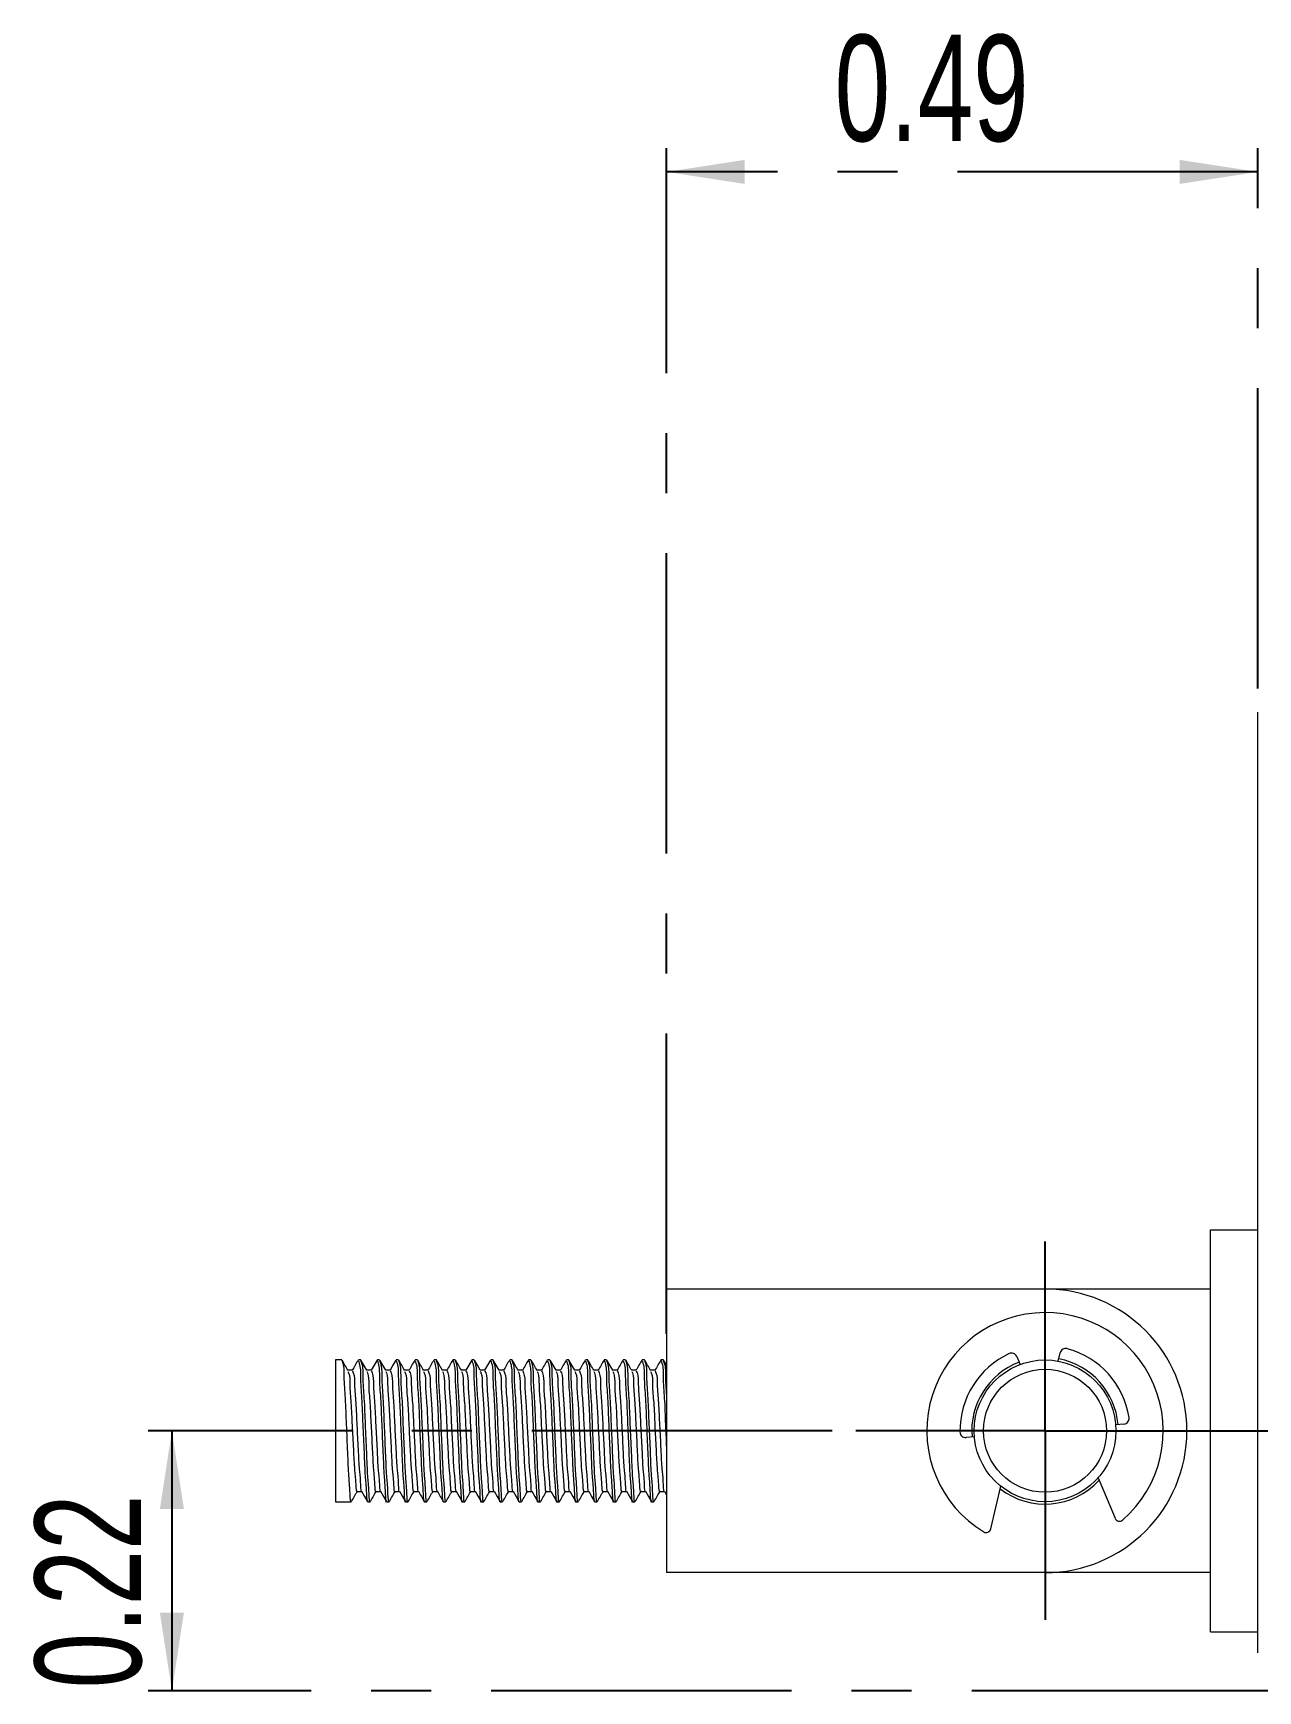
# Paper-space layout '시트4_ENG_with accessory' of a CAD drawing. Header units: inches. Extents: x 0.2 to 16.3, y 0.2 to 11.5.
# Drawn here: x 3.47 to 5.509, y 4.446 to 7.206 of the extents above; entities that cross this region are included whole.
import ezdxf

# ---------------------------------------------------------------- set-up
doc = ezdxf.new("R2010")
doc.units = ezdxf.units.IN
doc.header["$MEASUREMENT"] = 0
doc.linetypes.add('CENTERX2', pattern=[0.8, 0.5, -0.1, 0.1, -0.1])
doc.layers.add('CENTER_LINE', color=7, linetype='CENTERX2')
doc.styles.add('SLDTEXTSTYLE0', font='TXT', dxfattribs={"width": 0.7})
doc.dimstyles.new('SLDDIMSTYLE7', dxfattribs={"dimtxt": 0.177165, "dimasz": 0.13, "dimexe": 0, "dimexo": 0.0625, "dimgap": 0.044291, "dimtad": 1, "dimlfac": 0.5, "dimrnd": 1e-09, "dimdsep": 46, "dimtxsty": 'SLDTEXTSTYLE0', "dimsah": 1, "dimcen": 0.09, "dimadec": 0, "dimazin": 2, "dimtfac": 1, "dimtofl": 0, "dimtmove": 0, "dimatfit": 3, "dimfxl": 1, "dimfrac": 2, "dimtolj": 1, "dimtzin": 12, "dimarcsym": 0})

# ---------------------------------------------------------------- blocks, each defined once
blk = doc.blocks.new('_D_17')
at = {"layer": 'CENTER_LINE'}
for p, q in [((4.5248, 5.04), (4.5248, 7.0145)), ((5.5091, 6.1149), (5.5091, 7.0145)), ((5.5091, 6.9751), (4.5248, 6.9751))]:
    blk.add_line(p, q, dxfattribs=at)
for points in [[(4.5248, 6.9751), (4.6548, 6.9551), (4.6548, 6.9951)], [(5.5091, 6.9751), (5.3791, 6.9951), (5.3791, 6.9551)]]:
    blk.add_solid(points, dxfattribs=at)
at = {"layer": 'CENTER_LINE', "insert": (4.8046, 7.2035), "char_height": 0.17717, "attachment_point": 1, "style": 'SLDTEXTSTYLE0'}
blk.add_mtext('0.49', dxfattribs=at)
blk = doc.blocks.new('_D_18')
at = {"layer": 'CENTER_LINE'}
for p, q in [((4.8004, 4.8786), (3.6618, 4.8786)), ((3.7011, 4.8786), (3.7011, 4.4456)), ((5.5327, 4.4456), (3.6618, 4.4456))]:
    blk.add_line(p, q, dxfattribs=at)
for points in [[(3.7011, 4.8786), (3.6811, 4.7486), (3.7211, 4.7486)], [(3.7011, 4.4456), (3.7211, 4.5756), (3.6811, 4.5756)]]:
    blk.add_solid(points, dxfattribs=at)
at = {"layer": 'CENTER_LINE', "insert": (3.4727, 4.4497), "char_height": 0.17717, "attachment_point": 1, "rotation": 90, "style": 'SLDTEXTSTYLE0'}
blk.add_mtext('0.22', dxfattribs=at)
blk = doc.blocks.new('SW_CENTERMARKSYMBOL_8')
at = {"layer": 'CENTER_LINE', "color": 0}
for p, q in [((0, 0.1969), (0, 0.315)), ((0, 0), (0, 0.1969)), ((-0.1969, 0), (-0.315, 0)), ((0, 0), (-0.1969, 0)), ((0, 0), (0, -0.1969)), ((0, 0), (0.1969, 0)), ((0.1969, 0), (2.8139, 0)), ((0, -0.1969), (0, -0.315))]:
    blk.add_line(p, q, dxfattribs=at)

psp = doc.layouts.new('시트4_ENG_with accessory')

# ---------------------------------------------------------------- linework, layer by layer
at = {"color": 7, "linetype": 'Continuous', "lineweight": 18}
for p, q in [((5.5091, 4.5086), (5.5091, 6.0755)), ((5.4303, 5.2133), (5.5091, 5.2133)), ((5.4303, 4.544), (5.4303, 5.2133)), ((4.5248, 5.1149), (4.5248, 4.6424)), ((4.5248, 5.1149), (4.6272, 5.1149)), ((4.6272, 5.1149), (5.1548, 5.1149)), ((5.1548, 5.1149), (5.4303, 5.1149)), ((3.984, 4.9967), (3.9737, 4.9967)), ((3.9737, 4.9967), (3.9737, 4.7605)), ((4.0154, 4.9967), (4.0115, 4.9967)), ((4.0469, 4.9967), (4.043, 4.9967)), ((4.0784, 4.9967), (4.0745, 4.9967)), ((4.1099, 4.9967), (4.106, 4.9967)), ((4.1414, 4.9967), (4.1375, 4.9967)), ((4.1729, 4.9967), (4.169, 4.9967)), ((4.2044, 4.9967), (4.2005, 4.9967)), ((4.2359, 4.9967), (4.232, 4.9967)), ((4.2674, 4.9967), (4.2635, 4.9967)), ((4.2989, 4.9967), (4.295, 4.9967)), ((4.3304, 4.9967), (4.3265, 4.9967)), ((4.3619, 4.9967), (4.358, 4.9967)), ((4.3934, 4.9967), (4.3895, 4.9967)), ((4.4249, 4.9967), (4.421, 4.9967)), ((4.4564, 4.9967), (4.4525, 4.9967)), ((4.4879, 4.9967), (4.484, 4.9967)), ((4.5194, 4.9967), (4.5154, 4.9967)), ((5.1078, 5.0023), (5.1134, 4.9892)), ((5.1769, 4.9947), (5.1801, 5.0085)), ((4.0017, 4.9797), (3.994, 4.9797)), ((4.0332, 4.9797), (4.0255, 4.9797)), ((4.0647, 4.9797), (4.057, 4.9797)), ((4.0962, 4.9797), (4.0885, 4.9797)), ((4.1276, 4.9797), (4.12, 4.9797)), ((4.1591, 4.9797), (4.1515, 4.9797)), ((4.1906, 4.9797), (4.183, 4.9797)), ((4.2221, 4.9797), (4.2144, 4.9797)), ((4.2536, 4.9797), (4.2459, 4.9797)), ((4.2851, 4.9797), (4.2774, 4.9797)), ((4.3166, 4.9797), (4.3089, 4.9797)), ((4.3481, 4.9797), (4.3404, 4.9797)), ((4.3796, 4.9797), (4.3719, 4.9797)), ((4.4111, 4.9797), (4.4034, 4.9797)), ((4.4426, 4.9797), (4.4349, 4.9797)), ((4.4741, 4.9797), (4.4664, 4.9797)), ((4.5056, 4.9797), (4.4979, 4.9797)), ((5.2862, 4.8898), (5.2724, 4.8887)), ((5.0371, 4.8686), (5.0233, 4.8674)), ((4.0095, 4.7776), (4.0172, 4.7776)), ((4.041, 4.7776), (4.0487, 4.7776)), ((4.0725, 4.7776), (4.0802, 4.7776)), ((4.104, 4.7776), (4.1117, 4.7776)), ((4.1355, 4.7776), (4.1432, 4.7776)), ((4.167, 4.7776), (4.1747, 4.7776)), ((4.1985, 4.7776), (4.2062, 4.7776)), ((4.23, 4.7776), (4.2377, 4.7776)), ((4.2615, 4.7776), (4.2692, 4.7776)), ((4.293, 4.7776), (4.3007, 4.7776)), ((4.3245, 4.7776), (4.3322, 4.7776)), ((4.356, 4.7776), (4.3637, 4.7776)), ((4.3875, 4.7776), (4.3952, 4.7776)), ((4.419, 4.7776), (4.4267, 4.7776)), ((4.4505, 4.7776), (4.4582, 4.7776)), ((4.482, 4.7776), (4.4897, 4.7776)), ((4.5135, 4.7776), (4.5212, 4.7776)), ((4.521, 4.7779), (4.5248, 4.7712)), ((5.0644, 4.7152), (5.081, 4.7864)), ((5.243, 4.8002), (5.2714, 4.7329)), ((3.9737, 4.7605), (3.9997, 4.7605)), ((4.0273, 4.7605), (4.0312, 4.7605)), ((4.0588, 4.7605), (4.0627, 4.7605)), ((4.0903, 4.7605), (4.0942, 4.7605)), ((4.1217, 4.7605), (4.1257, 4.7605)), ((4.1532, 4.7605), (4.1572, 4.7605)), ((4.1847, 4.7605), (4.1887, 4.7605)), ((4.2162, 4.7605), (4.2202, 4.7605)), ((4.2477, 4.7605), (4.2517, 4.7605)), ((4.2792, 4.7605), (4.2832, 4.7605)), ((4.3107, 4.7605), (4.3147, 4.7605)), ((4.3422, 4.7605), (4.3462, 4.7605)), ((4.3737, 4.7605), (4.3777, 4.7605)), ((4.4052, 4.7605), (4.4091, 4.7605)), ((4.4367, 4.7605), (4.4406, 4.7605)), ((4.4682, 4.7605), (4.4721, 4.7605)), ((4.4997, 4.7605), (4.5036, 4.7605)), ((4.6272, 4.6424), (4.5248, 4.6424)), ((5.1548, 4.6424), (4.6272, 4.6424)), ((5.4303, 4.6424), (5.1548, 4.6424)), ((5.4303, 4.544), (5.5091, 4.544))]:
    psp.add_line(p, q, dxfattribs=at)
at = {"color": 7, "linetype": 'Continuous', "lineweight": 18, "flags": 128}
for points in [[(4.0256, 4.9794), (4.0207, 4.9879), (4.0157, 4.9965)], [(4.0427, 4.9964), (4.0377, 4.9879), (4.0328, 4.9794)], [(4.0571, 4.9794), (4.0522, 4.9879), (4.0472, 4.9965)], [(4.0742, 4.9964), (4.0692, 4.9879), (4.0643, 4.9794)], [(4.2002, 4.9964), (4.1952, 4.9879), (4.1903, 4.9794)], [(4.2146, 4.9794), (4.2097, 4.9879), (4.2047, 4.9965)], [(4.2316, 4.9964), (4.2267, 4.9879), (4.2218, 4.9794)], [(4.2461, 4.9794), (4.2412, 4.9879), (4.2362, 4.9965)], [(4.3406, 4.9794), (4.3357, 4.9879), (4.3307, 4.9965)], [(4.3721, 4.9794), (4.3672, 4.9879), (4.3622, 4.9965)], [(4.4351, 4.9794), (4.4301, 4.9879), (4.4252, 4.9965)], [(4.017, 4.7779), (4.022, 4.7693), (4.0269, 4.7608)], [(4.0485, 4.7779), (4.0535, 4.7693), (4.0584, 4.7608)], [(4.08, 4.7779), (4.085, 4.7693), (4.0899, 4.7608)], [(4.1745, 4.7779), (4.1795, 4.7693), (4.1844, 4.7608)], [(4.206, 4.7779), (4.211, 4.7693), (4.2159, 4.7608)], [(4.2375, 4.7779), (4.2425, 4.7693), (4.2474, 4.7608)], [(4.269, 4.7779), (4.274, 4.7693), (4.2789, 4.7608)], [(4.3005, 4.7779), (4.3055, 4.7693), (4.3104, 4.7608)], [(4.332, 4.7779), (4.3369, 4.7693), (4.3419, 4.7608)], [(4.3635, 4.7779), (4.3684, 4.7693), (4.3734, 4.7608)], [(4.395, 4.7779), (4.3999, 4.7693), (4.4049, 4.7608)], [(4.4265, 4.7779), (4.4314, 4.7693), (4.4364, 4.7608)], [(4.458, 4.7779), (4.4629, 4.7693), (4.4679, 4.7608)], [(4.4895, 4.7779), (4.4944, 4.7693), (4.4994, 4.7608)]]:
    psp.add_lwpolyline(points, dxfattribs=at)
at = {"color": 7, "linetype": 'Continuous', "lineweight": 18}
for radius in [0.1181, 0.1024]:
    psp.add_circle((5.1548, 4.8786), radius, dxfattribs=at)
for centre, radius, start, end in [((5.1548, 4.8786), 0.2362, 270, 90), ((5.1548, 4.8786), 0.1969, 310.9697, 238.7702), ((5.1548, 4.8786), 0.1417, 114.8674, 180.7741), ((5.0991, 4.9986), 0.00945, 22.8715, 114.8651), ((5.1548, 4.8786), 0.122, 4.87, 79.1417), ((5.1893, 5.0063), 0.00945, 74.8737, 166.8695), ((5.1548, 4.8786), 0.1417, 8.9661, 74.8722), ((5.1548, 4.8786), 0.122, 110.5982, 184.8699), ((5.2854, 4.8992), 0.00945, 274.8705, 8.9651), ((5.0225, 4.8768), 0.00945, 180.7737, 274.8692), ((5.1548, 4.8786), 0.122, 232.2548, 317.4852), ((5.2787, 4.7359), 0.00787, 202.8689, 310.9707), ((5.0568, 4.717), 0.00787, 238.773, 346.8672)]:
    psp.add_arc(centre, radius, start, end, dxfattribs=at)
for points, knots in [([(3.9941, 4.9794), (3.9925, 4.9822), (3.9892, 4.9879), (3.9859, 4.9936), (3.9843, 4.9965)], [0, 0, 0, 0, 0.499933, 1, 1, 1, 1]), ([(3.9843, 4.9944), (3.9847, 4.9934), (3.9878, 4.9854), (3.9869, 4.9642), (3.99, 4.9306), (3.9912, 4.8879), (3.9934, 4.8462), (3.9948, 4.8029), (3.9969, 4.7865), (3.998, 4.7566), (3.9999, 4.7624), (4.0002, 4.7633)], [0, 0, 0, 0, 0.013526, 0.109229, 0.260377, 0.446018, 0.64329, 0.810404, 0.933977, 0.9892, 1, 1, 1, 1]), ([(3.9942, 4.9776), (3.9945, 4.9768), (3.9976, 4.9701), (3.9967, 4.9518), (3.9998, 4.9231), (4.001, 4.8865), (4.0033, 4.851), (4.0047, 4.8136), (4.0068, 4.8003), (4.0077, 4.7744), (4.0094, 4.7785), (4.0095, 4.7788)], [0, 0, 0, 0, 0.013365, 0.109739, 0.261791, 0.448511, 0.646932, 0.815023, 0.93938, 0.995147, 1, 1, 1, 1]), ([(4.0112, 4.9964), (4.0095, 4.9936), (4.0062, 4.9879), (4.0029, 4.9822), (4.0013, 4.9794)], [0, 0, 0, 0, 0.50008, 1, 1, 1, 1]), ([(4.0017, 4.9785), (4.0022, 4.9774), (4.0054, 4.9704), (4.0047, 4.9518), (4.0077, 4.9231), (4.0089, 4.8865), (4.0112, 4.8511), (4.0125, 4.8133), (4.0148, 4.801), (4.0155, 4.7745), (4.017, 4.7779), (4.017, 4.7779)], [0, 0, 0, 0, 0.017982, 0.114376, 0.266458, 0.453217, 0.651679, 0.819804, 0.944187, 0.999965, 1, 1, 1, 1]), ([(4.0115, 4.9953), (4.012, 4.994), (4.0153, 4.9857), (4.0145, 4.9642), (4.0175, 4.9306), (4.0188, 4.8879), (4.021, 4.8464), (4.0224, 4.8026), (4.0245, 4.7873), (4.0254, 4.7568), (4.0271, 4.7616), (4.0273, 4.762)], [0, 0, 0, 0, 0.017448, 0.113358, 0.264832, 0.450876, 0.648574, 0.81605, 0.93989, 0.995233, 1, 1, 1, 1]), ([(4.0158, 4.9944), (4.0162, 4.9934), (4.0193, 4.9854), (4.0184, 4.9642), (4.0215, 4.9306), (4.0227, 4.8879), (4.0249, 4.8464), (4.0263, 4.8026), (4.0285, 4.7873), (4.0294, 4.7568), (4.0311, 4.7616), (4.0312, 4.762)], [0, 0, 0, 0, 0.0136085, 0.1098933, 0.2619595, 0.4487298, 0.6472013, 0.815331, 0.9396552, 0.995214, 1, 1, 1, 1]), ([(4.0257, 4.9776), (4.026, 4.9768), (4.0291, 4.9701), (4.0282, 4.9518), (4.0313, 4.9231), (4.0325, 4.8865), (4.0348, 4.851), (4.0361, 4.8136), (4.0383, 4.8003), (4.0392, 4.7744), (4.0409, 4.7785), (4.041, 4.7788)], [0, 0, 0, 0, 0.013365, 0.109739, 0.261791, 0.448511, 0.646932, 0.815023, 0.93938, 0.995147, 1, 1, 1, 1]), ([(4.0332, 4.9785), (4.0337, 4.9774), (4.0369, 4.9704), (4.0362, 4.9518), (4.0392, 4.9231), (4.0404, 4.8865), (4.0426, 4.8511), (4.044, 4.8133), (4.0463, 4.801), (4.047, 4.7745), (4.0485, 4.7779), (4.0485, 4.7779)], [0, 0, 0, 0, 0.017982, 0.114376, 0.266458, 0.453217, 0.651679, 0.819804, 0.944187, 0.999965, 1, 1, 1, 1]), ([(4.043, 4.9953), (4.0435, 4.994), (4.0468, 4.9857), (4.046, 4.9642), (4.049, 4.9306), (4.0503, 4.8879), (4.0525, 4.8464), (4.0539, 4.8026), (4.056, 4.7873), (4.0569, 4.7568), (4.0586, 4.7616), (4.0588, 4.762)], [0, 0, 0, 0, 0.017447, 0.113358, 0.264832, 0.450875, 0.648574, 0.81605, 0.93989, 0.995233, 1, 1, 1, 1]), ([(4.0473, 4.9944), (4.0477, 4.9934), (4.0508, 4.9854), (4.0499, 4.9642), (4.053, 4.9306), (4.0542, 4.8879), (4.0564, 4.8464), (4.0578, 4.8026), (4.06, 4.7873), (4.0609, 4.7568), (4.0626, 4.7616), (4.0627, 4.762)], [0, 0, 0, 0, 0.013608, 0.109893, 0.26196, 0.44873, 0.647202, 0.815331, 0.939655, 0.995214, 1, 1, 1, 1]), ([(4.0572, 4.9776), (4.0575, 4.9768), (4.0606, 4.9701), (4.0597, 4.9518), (4.0628, 4.9231), (4.064, 4.8865), (4.0662, 4.851), (4.0676, 4.8136), (4.0698, 4.8003), (4.0707, 4.7744), (4.0724, 4.7785), (4.0725, 4.7788)], [0, 0, 0, 0, 0.013365, 0.109739, 0.261791, 0.448511, 0.646932, 0.815023, 0.939381, 0.995147, 1, 1, 1, 1]), ([(4.0647, 4.9785), (4.0652, 4.9774), (4.0684, 4.9704), (4.0677, 4.9518), (4.0707, 4.9231), (4.0719, 4.8865), (4.0741, 4.8511), (4.0755, 4.8133), (4.0778, 4.801), (4.0785, 4.7745), (4.08, 4.7779), (4.08, 4.7779)], [0, 0, 0, 0, 0.017982, 0.114376, 0.266458, 0.453217, 0.651679, 0.819804, 0.944187, 0.999965, 1, 1, 1, 1]), ([(4.0745, 4.9953), (4.075, 4.994), (4.0783, 4.9857), (4.0775, 4.9642), (4.0805, 4.9306), (4.0818, 4.8879), (4.084, 4.8464), (4.0853, 4.8026), (4.0875, 4.7873), (4.0884, 4.7568), (4.0901, 4.7616), (4.0903, 4.762)], [0, 0, 0, 0, 0.017448, 0.113358, 0.264832, 0.450876, 0.648574, 0.81605, 0.93989, 0.995233, 1, 1, 1, 1]), ([(4.0886, 4.9794), (4.087, 4.9822), (4.0837, 4.9879), (4.0804, 4.9936), (4.0787, 4.9965)], [0, 0, 0, 0, 0.499933, 1, 1, 1, 1]), ([(4.0788, 4.9944), (4.0792, 4.9934), (4.0823, 4.9854), (4.0814, 4.9642), (4.0845, 4.9306), (4.0857, 4.8879), (4.0879, 4.8464), (4.0893, 4.8026), (4.0915, 4.7873), (4.0924, 4.7568), (4.0941, 4.7616), (4.0942, 4.762)], [0, 0, 0, 0, 0.0136085, 0.1098934, 0.2619596, 0.4487298, 0.6472012, 0.8153309, 0.939655, 0.995214, 1, 1, 1, 1]), ([(4.0886, 4.9776), (4.089, 4.9768), (4.0921, 4.9701), (4.0912, 4.9518), (4.0943, 4.9231), (4.0955, 4.8865), (4.0977, 4.851), (4.0991, 4.8136), (4.1013, 4.8003), (4.1022, 4.7744), (4.1039, 4.7785), (4.104, 4.7788)], [0, 0, 0, 0, 0.013365, 0.109739, 0.261791, 0.448511, 0.646933, 0.815023, 0.939381, 0.995147, 1, 1, 1, 1]), ([(4.1057, 4.9964), (4.104, 4.9936), (4.1007, 4.9879), (4.0974, 4.9822), (4.0958, 4.9794)], [0, 0, 0, 0, 0.50008, 1, 1, 1, 1]), ([(4.0962, 4.9785), (4.0967, 4.9774), (4.0999, 4.9704), (4.0992, 4.9518), (4.1022, 4.9231), (4.1034, 4.8865), (4.1056, 4.8511), (4.107, 4.8133), (4.1093, 4.801), (4.11, 4.7745), (4.1115, 4.7779), (4.1115, 4.7779)], [0, 0, 0, 0, 0.017981, 0.114375, 0.266458, 0.453216, 0.651679, 0.819804, 0.944187, 0.999965, 1, 1, 1, 1]), ([(4.106, 4.9953), (4.1065, 4.994), (4.1098, 4.9857), (4.109, 4.9642), (4.112, 4.9306), (4.1132, 4.8879), (4.1155, 4.8464), (4.1168, 4.8026), (4.119, 4.7873), (4.1199, 4.7568), (4.1216, 4.7616), (4.1217, 4.762)], [0, 0, 0, 0, 0.017448, 0.113358, 0.264832, 0.450876, 0.648575, 0.81605, 0.93989, 0.995233, 1, 1, 1, 1]), ([(4.1201, 4.9794), (4.1185, 4.9822), (4.1152, 4.9879), (4.1119, 4.9936), (4.1102, 4.9965)], [0, 0, 0, 0, 0.499933, 1, 1, 1, 1]), ([(4.1103, 4.9944), (4.1107, 4.9934), (4.1138, 4.9854), (4.1129, 4.9642), (4.116, 4.9306), (4.1172, 4.8879), (4.1194, 4.8464), (4.1208, 4.8026), (4.1229, 4.7873), (4.1239, 4.7568), (4.1256, 4.7616), (4.1257, 4.762)], [0, 0, 0, 0, 0.013608, 0.109893, 0.26196, 0.44873, 0.647201, 0.815331, 0.939655, 0.995214, 1, 1, 1, 1]), ([(4.1201, 4.9776), (4.1205, 4.9768), (4.1236, 4.9701), (4.1227, 4.9518), (4.1258, 4.9231), (4.127, 4.8865), (4.1292, 4.851), (4.1306, 4.8136), (4.1328, 4.8003), (4.1337, 4.7744), (4.1354, 4.7785), (4.1355, 4.7788)], [0, 0, 0, 0, 0.013365, 0.1097392, 0.2617907, 0.4485105, 0.6469322, 0.8150226, 0.9393802, 0.9951465, 1, 1, 1, 1]), ([(4.1372, 4.9964), (4.1355, 4.9936), (4.1322, 4.9879), (4.1289, 4.9822), (4.1273, 4.9794)], [0, 0, 0, 0, 0.50008, 1, 1, 1, 1]), ([(4.1276, 4.9785), (4.1282, 4.9774), (4.1314, 4.9704), (4.1307, 4.9518), (4.1337, 4.9231), (4.1349, 4.8865), (4.1371, 4.8511), (4.1385, 4.8133), (4.1408, 4.801), (4.1415, 4.7745), (4.143, 4.7779), (4.143, 4.7779)], [0, 0, 0, 0, 0.017982, 0.114376, 0.266458, 0.453217, 0.651679, 0.819804, 0.944187, 0.999965, 1, 1, 1, 1]), ([(4.1375, 4.9953), (4.138, 4.994), (4.1413, 4.9857), (4.1405, 4.9642), (4.1435, 4.9306), (4.1447, 4.8879), (4.147, 4.8464), (4.1483, 4.8026), (4.1505, 4.7873), (4.1514, 4.7568), (4.1531, 4.7616), (4.1532, 4.762)], [0, 0, 0, 0, 0.017448, 0.113358, 0.264832, 0.450876, 0.648575, 0.81605, 0.93989, 0.995233, 1, 1, 1, 1]), ([(4.1516, 4.9794), (4.15, 4.9822), (4.1467, 4.9879), (4.1434, 4.9936), (4.1417, 4.9965)], [0, 0, 0, 0, 0.499933, 1, 1, 1, 1]), ([(4.1418, 4.9944), (4.1421, 4.9934), (4.1453, 4.9854), (4.1443, 4.9642), (4.1475, 4.9306), (4.1487, 4.8879), (4.1509, 4.8464), (4.1523, 4.8026), (4.1544, 4.7873), (4.1554, 4.7568), (4.157, 4.7616), (4.1572, 4.762)], [0, 0, 0, 0, 0.0136085, 0.1098933, 0.2619595, 0.4487298, 0.6472013, 0.815331, 0.9396552, 0.995214, 1, 1, 1, 1]), ([(4.1516, 4.9776), (4.152, 4.9768), (4.1551, 4.9701), (4.1542, 4.9518), (4.1573, 4.9231), (4.1585, 4.8865), (4.1607, 4.851), (4.1621, 4.8136), (4.1643, 4.8003), (4.1652, 4.7744), (4.1669, 4.7785), (4.167, 4.7788)], [0, 0, 0, 0, 0.013365, 0.109739, 0.261791, 0.448511, 0.646932, 0.815023, 0.93938, 0.995147, 1, 1, 1, 1]), ([(4.1687, 4.9964), (4.167, 4.9936), (4.1637, 4.9879), (4.1604, 4.9822), (4.1588, 4.9794)], [0, 0, 0, 0, 0.50008, 1, 1, 1, 1]), ([(4.1591, 4.9785), (4.1597, 4.9774), (4.1629, 4.9704), (4.1621, 4.9518), (4.1652, 4.9231), (4.1664, 4.8865), (4.1686, 4.8511), (4.1699, 4.8133), (4.1723, 4.801), (4.173, 4.7745), (4.1745, 4.7779), (4.1745, 4.7779)], [0, 0, 0, 0, 0.017982, 0.114376, 0.266458, 0.453217, 0.651679, 0.819804, 0.944187, 0.999965, 1, 1, 1, 1]), ([(4.169, 4.9953), (4.1695, 4.994), (4.1728, 4.9857), (4.172, 4.9642), (4.175, 4.9306), (4.1762, 4.8879), (4.1785, 4.8464), (4.1798, 4.8026), (4.182, 4.7873), (4.1829, 4.7568), (4.1846, 4.7616), (4.1847, 4.762)], [0, 0, 0, 0, 0.017448, 0.113358, 0.264832, 0.450876, 0.648575, 0.81605, 0.93989, 0.995233, 1, 1, 1, 1]), ([(4.1831, 4.9794), (4.1815, 4.9822), (4.1782, 4.9879), (4.1749, 4.9936), (4.1732, 4.9965)], [0, 0, 0, 0, 0.499933, 1, 1, 1, 1]), ([(4.1733, 4.9944), (4.1736, 4.9934), (4.1768, 4.9854), (4.1758, 4.9642), (4.179, 4.9306), (4.1802, 4.8879), (4.1824, 4.8464), (4.1838, 4.8026), (4.1859, 4.7873), (4.1868, 4.7568), (4.1885, 4.7616), (4.1887, 4.762)], [0, 0, 0, 0, 0.0136085, 0.1098933, 0.2619595, 0.4487298, 0.6472013, 0.815331, 0.9396552, 0.995214, 1, 1, 1, 1]), ([(4.1831, 4.9776), (4.1835, 4.9768), (4.1866, 4.9701), (4.1857, 4.9518), (4.1888, 4.9231), (4.19, 4.8865), (4.1922, 4.851), (4.1936, 4.8136), (4.1958, 4.8003), (4.1967, 4.7744), (4.1984, 4.7785), (4.1985, 4.7788)], [0, 0, 0, 0, 0.013365, 0.109739, 0.261791, 0.448511, 0.646932, 0.815023, 0.93938, 0.995147, 1, 1, 1, 1]), ([(4.1906, 4.9785), (4.1912, 4.9774), (4.1944, 4.9704), (4.1936, 4.9518), (4.1967, 4.9231), (4.1979, 4.8865), (4.2001, 4.8511), (4.2014, 4.8133), (4.2038, 4.801), (4.2044, 4.7745), (4.206, 4.7779), (4.206, 4.7779)], [0, 0, 0, 0, 0.017982, 0.114376, 0.266458, 0.453217, 0.651679, 0.819804, 0.944187, 0.999965, 1, 1, 1, 1]), ([(4.2005, 4.9953), (4.201, 4.994), (4.2043, 4.9857), (4.2034, 4.9642), (4.2065, 4.9306), (4.2077, 4.8879), (4.21, 4.8464), (4.2113, 4.8026), (4.2135, 4.7873), (4.2144, 4.7568), (4.2161, 4.7616), (4.2162, 4.762)], [0, 0, 0, 0, 0.017447, 0.113358, 0.264832, 0.450875, 0.648574, 0.81605, 0.93989, 0.995233, 1, 1, 1, 1]), ([(4.2047, 4.9944), (4.2051, 4.9934), (4.2083, 4.9854), (4.2073, 4.9642), (4.2105, 4.9306), (4.2117, 4.8879), (4.2139, 4.8464), (4.2153, 4.8026), (4.2174, 4.7873), (4.2183, 4.7568), (4.22, 4.7616), (4.2202, 4.762)], [0, 0, 0, 0, 0.013608, 0.109893, 0.26196, 0.44873, 0.647202, 0.815331, 0.939655, 0.995214, 1, 1, 1, 1]), ([(4.2146, 4.9776), (4.215, 4.9768), (4.2181, 4.9701), (4.2172, 4.9518), (4.2203, 4.9231), (4.2215, 4.8865), (4.2237, 4.851), (4.2251, 4.8136), (4.2273, 4.8003), (4.2282, 4.7744), (4.2299, 4.7785), (4.23, 4.7788)], [0, 0, 0, 0, 0.013366, 0.10974, 0.261791, 0.448511, 0.646933, 0.815023, 0.939381, 0.995147, 1, 1, 1, 1]), ([(4.2221, 4.9785), (4.2226, 4.9774), (4.2259, 4.9704), (4.2251, 4.9518), (4.2281, 4.9231), (4.2294, 4.8865), (4.2316, 4.8511), (4.2329, 4.8133), (4.2352, 4.801), (4.2359, 4.7745), (4.2375, 4.7779), (4.2375, 4.7779)], [0, 0, 0, 0, 0.017982, 0.114376, 0.266458, 0.453217, 0.651679, 0.819804, 0.944187, 0.999965, 1, 1, 1, 1]), ([(4.232, 4.9953), (4.2325, 4.994), (4.2358, 4.9857), (4.2349, 4.9642), (4.238, 4.9306), (4.2392, 4.8879), (4.2414, 4.8464), (4.2428, 4.8026), (4.245, 4.7873), (4.2459, 4.7568), (4.2476, 4.7616), (4.2477, 4.762)], [0, 0, 0, 0, 0.0174479, 0.1133579, 0.2648322, 0.4508755, 0.6485744, 0.8160497, 0.9398899, 0.9952327, 1, 1, 1, 1]), ([(4.2362, 4.9944), (4.2366, 4.9934), (4.2398, 4.9854), (4.2388, 4.9642), (4.242, 4.9306), (4.2432, 4.8879), (4.2454, 4.8464), (4.2468, 4.8026), (4.2489, 4.7873), (4.2498, 4.7568), (4.2515, 4.7616), (4.2517, 4.762)], [0, 0, 0, 0, 0.0136085, 0.1098934, 0.2619596, 0.4487298, 0.6472012, 0.8153309, 0.939655, 0.995214, 1, 1, 1, 1]), ([(4.2461, 4.9776), (4.2465, 4.9768), (4.2496, 4.9701), (4.2487, 4.9518), (4.2518, 4.9231), (4.253, 4.8865), (4.2552, 4.851), (4.2566, 4.8136), (4.2588, 4.8003), (4.2597, 4.7744), (4.2614, 4.7785), (4.2615, 4.7788)], [0, 0, 0, 0, 0.013365, 0.109739, 0.261791, 0.448511, 0.646933, 0.815023, 0.939381, 0.995147, 1, 1, 1, 1]), ([(4.2631, 4.9964), (4.2615, 4.9936), (4.2582, 4.9879), (4.2549, 4.9822), (4.2532, 4.9794)], [0, 0, 0, 0, 0.50008, 1, 1, 1, 1]), ([(4.2536, 4.9785), (4.2541, 4.9774), (4.2574, 4.9704), (4.2566, 4.9518), (4.2596, 4.9231), (4.2609, 4.8865), (4.2631, 4.8511), (4.2644, 4.8133), (4.2667, 4.801), (4.2674, 4.7745), (4.269, 4.7779), (4.269, 4.7779)], [0, 0, 0, 0, 0.017982, 0.114376, 0.266458, 0.453217, 0.651679, 0.819804, 0.944187, 0.999965, 1, 1, 1, 1]), ([(4.2635, 4.9953), (4.264, 4.994), (4.2673, 4.9857), (4.2664, 4.9642), (4.2695, 4.9306), (4.2707, 4.8879), (4.2729, 4.8464), (4.2743, 4.8026), (4.2765, 4.7873), (4.2774, 4.7568), (4.2791, 4.7616), (4.2792, 4.762)], [0, 0, 0, 0, 0.017448, 0.113358, 0.264832, 0.450876, 0.648575, 0.81605, 0.93989, 0.995233, 1, 1, 1, 1]), ([(4.2776, 4.9794), (4.276, 4.9822), (4.2727, 4.9879), (4.2694, 4.9936), (4.2677, 4.9965)], [0, 0, 0, 0, 0.499933, 1, 1, 1, 1]), ([(4.2677, 4.9944), (4.2681, 4.9934), (4.2713, 4.9854), (4.2703, 4.9642), (4.2735, 4.9306), (4.2747, 4.8879), (4.2769, 4.8464), (4.2783, 4.8026), (4.2804, 4.7873), (4.2813, 4.7568), (4.283, 4.7616), (4.2832, 4.762)], [0, 0, 0, 0, 0.0136085, 0.1098934, 0.2619596, 0.4487298, 0.6472012, 0.8153309, 0.939655, 0.995214, 1, 1, 1, 1]), ([(4.2776, 4.9776), (4.278, 4.9768), (4.2811, 4.9701), (4.2802, 4.9518), (4.2833, 4.9231), (4.2845, 4.8865), (4.2867, 4.851), (4.2881, 4.8136), (4.2902, 4.8003), (4.2912, 4.7744), (4.2929, 4.7785), (4.293, 4.7788)], [0, 0, 0, 0, 0.013365, 0.109739, 0.261791, 0.448511, 0.646932, 0.815023, 0.939381, 0.995147, 1, 1, 1, 1]), ([(4.2946, 4.9964), (4.293, 4.9936), (4.2897, 4.9879), (4.2864, 4.9822), (4.2847, 4.9794)], [0, 0, 0, 0, 0.500084, 1, 1, 1, 1]), ([(4.2851, 4.9785), (4.2856, 4.9774), (4.2889, 4.9704), (4.2881, 4.9518), (4.2911, 4.9231), (4.2924, 4.8865), (4.2946, 4.8511), (4.2959, 4.8133), (4.2982, 4.801), (4.2989, 4.7745), (4.3005, 4.7779), (4.3005, 4.7779)], [0, 0, 0, 0, 0.017981, 0.114375, 0.266458, 0.453216, 0.651679, 0.819804, 0.944187, 0.999965, 1, 1, 1, 1]), ([(4.295, 4.9953), (4.2955, 4.994), (4.2988, 4.9857), (4.2979, 4.9642), (4.301, 4.9306), (4.3022, 4.8879), (4.3044, 4.8464), (4.3058, 4.8026), (4.308, 4.7873), (4.3089, 4.7568), (4.3106, 4.7616), (4.3107, 4.762)], [0, 0, 0, 0, 0.017448, 0.113358, 0.264832, 0.450876, 0.648575, 0.81605, 0.93989, 0.995233, 1, 1, 1, 1]), ([(4.3091, 4.9794), (4.3075, 4.9822), (4.3042, 4.9879), (4.3009, 4.9936), (4.2992, 4.9965)], [0, 0, 0, 0, 0.499933, 1, 1, 1, 1]), ([(4.2992, 4.9944), (4.2996, 4.9934), (4.3028, 4.9854), (4.3018, 4.9642), (4.305, 4.9306), (4.3062, 4.8879), (4.3084, 4.8464), (4.3098, 4.8026), (4.3119, 4.7873), (4.3128, 4.7568), (4.3145, 4.7616), (4.3147, 4.762)], [0, 0, 0, 0, 0.0136085, 0.1098934, 0.2619595, 0.4487298, 0.6472013, 0.815331, 0.9396551, 0.995214, 1, 1, 1, 1]), ([(4.3091, 4.9776), (4.3095, 4.9768), (4.3126, 4.9701), (4.3117, 4.9518), (4.3148, 4.9231), (4.316, 4.8865), (4.3182, 4.851), (4.3196, 4.8136), (4.3217, 4.8003), (4.3227, 4.7744), (4.3244, 4.7785), (4.3245, 4.7788)], [0, 0, 0, 0, 0.013365, 0.109739, 0.261791, 0.448511, 0.646933, 0.815023, 0.939381, 0.995147, 1, 1, 1, 1]), ([(4.3261, 4.9964), (4.3245, 4.9936), (4.3212, 4.9879), (4.3179, 4.9822), (4.3162, 4.9794)], [0, 0, 0, 0, 0.500084, 1, 1, 1, 1]), ([(4.3166, 4.9785), (4.3171, 4.9774), (4.3204, 4.9704), (4.3196, 4.9518), (4.3226, 4.9231), (4.3239, 4.8865), (4.3261, 4.8511), (4.3274, 4.8133), (4.3297, 4.801), (4.3304, 4.7745), (4.332, 4.7779), (4.332, 4.7779)], [0, 0, 0, 0, 0.017981, 0.114375, 0.266458, 0.453216, 0.651679, 0.819804, 0.944187, 0.999965, 1, 1, 1, 1]), ([(4.3265, 4.9953), (4.327, 4.994), (4.3303, 4.9857), (4.3294, 4.9642), (4.3325, 4.9306), (4.3337, 4.8879), (4.3359, 4.8464), (4.3373, 4.8026), (4.3395, 4.7873), (4.3404, 4.7568), (4.3421, 4.7616), (4.3422, 4.762)], [0, 0, 0, 0, 0.017448, 0.113358, 0.264832, 0.450876, 0.648574, 0.81605, 0.93989, 0.995233, 1, 1, 1, 1]), ([(4.3307, 4.9944), (4.3311, 4.9934), (4.3343, 4.9854), (4.3333, 4.9642), (4.3364, 4.9306), (4.3377, 4.8879), (4.3399, 4.8464), (4.3413, 4.8026), (4.3434, 4.7873), (4.3443, 4.7568), (4.346, 4.7616), (4.3462, 4.762)], [0, 0, 0, 0, 0.0136085, 0.1098934, 0.2619596, 0.4487299, 0.6472014, 0.8153311, 0.9396553, 0.9952142, 1, 1, 1, 1]), ([(4.3406, 4.9776), (4.341, 4.9768), (4.3441, 4.9701), (4.3432, 4.9518), (4.3463, 4.9231), (4.3475, 4.8865), (4.3497, 4.851), (4.3511, 4.8136), (4.3532, 4.8003), (4.3542, 4.7744), (4.3559, 4.7785), (4.356, 4.7788)], [0, 0, 0, 0, 0.013365, 0.10974, 0.261791, 0.448511, 0.646933, 0.815023, 0.939381, 0.995147, 1, 1, 1, 1]), ([(4.3576, 4.9964), (4.356, 4.9936), (4.3527, 4.9879), (4.3494, 4.9822), (4.3477, 4.9794)], [0, 0, 0, 0, 0.500084, 1, 1, 1, 1]), ([(4.3481, 4.9785), (4.3486, 4.9774), (4.3519, 4.9704), (4.3511, 4.9518), (4.3541, 4.9231), (4.3554, 4.8865), (4.3576, 4.8511), (4.3589, 4.8133), (4.3612, 4.801), (4.3619, 4.7745), (4.3635, 4.7779), (4.3635, 4.7779)], [0, 0, 0, 0, 0.0179816, 0.1143757, 0.2664584, 0.4532165, 0.6516788, 0.8198039, 0.9441869, 0.9999648, 1, 1, 1, 1]), ([(4.358, 4.9953), (4.3585, 4.994), (4.3618, 4.9857), (4.3609, 4.9642), (4.364, 4.9306), (4.3652, 4.8879), (4.3674, 4.8464), (4.3688, 4.8026), (4.371, 4.7873), (4.3719, 4.7568), (4.3736, 4.7616), (4.3737, 4.762)], [0, 0, 0, 0, 0.017448, 0.113358, 0.264832, 0.450875, 0.648574, 0.81605, 0.93989, 0.995233, 1, 1, 1, 1]), ([(4.3622, 4.9944), (4.3626, 4.9934), (4.3658, 4.9854), (4.3648, 4.9642), (4.3679, 4.9306), (4.3691, 4.8879), (4.3714, 4.8464), (4.3727, 4.8026), (4.3749, 4.7873), (4.3758, 4.7568), (4.3775, 4.7616), (4.3777, 4.762)], [0, 0, 0, 0, 0.0136085, 0.1098934, 0.2619595, 0.4487298, 0.6472013, 0.815331, 0.9396551, 0.995214, 1, 1, 1, 1]), ([(4.3721, 4.9776), (4.3725, 4.9768), (4.3756, 4.9701), (4.3747, 4.9518), (4.3778, 4.9231), (4.379, 4.8865), (4.3812, 4.851), (4.3826, 4.8136), (4.3847, 4.8003), (4.3857, 4.7744), (4.3874, 4.7785), (4.3875, 4.7788)], [0, 0, 0, 0, 0.013365, 0.109739, 0.261791, 0.448511, 0.646933, 0.815023, 0.939381, 0.995147, 1, 1, 1, 1]), ([(4.3891, 4.9964), (4.3875, 4.9936), (4.3842, 4.9879), (4.3809, 4.9822), (4.3792, 4.9794)], [0, 0, 0, 0, 0.50008, 1, 1, 1, 1]), ([(4.3796, 4.9785), (4.3801, 4.9774), (4.3834, 4.9704), (4.3826, 4.9518), (4.3856, 4.9231), (4.3869, 4.8865), (4.3891, 4.8511), (4.3904, 4.8133), (4.3927, 4.801), (4.3934, 4.7745), (4.395, 4.7779), (4.395, 4.7779)], [0, 0, 0, 0, 0.017982, 0.114376, 0.266458, 0.453217, 0.651679, 0.819804, 0.944187, 0.999965, 1, 1, 1, 1]), ([(4.3895, 4.9953), (4.39, 4.994), (4.3933, 4.9857), (4.3924, 4.9642), (4.3955, 4.9306), (4.3967, 4.8879), (4.3989, 4.8464), (4.4003, 4.8026), (4.4025, 4.7873), (4.4034, 4.7568), (4.4051, 4.7616), (4.4052, 4.762)], [0, 0, 0, 0, 0.017448, 0.113358, 0.264832, 0.450876, 0.648575, 0.81605, 0.93989, 0.995233, 1, 1, 1, 1]), ([(4.4036, 4.9794), (4.4019, 4.9822), (4.3986, 4.9879), (4.3953, 4.9936), (4.3937, 4.9965)], [0, 0, 0, 0, 0.499933, 1, 1, 1, 1]), ([(4.3937, 4.9944), (4.3941, 4.9934), (4.3973, 4.9854), (4.3963, 4.9642), (4.3994, 4.9306), (4.4006, 4.8879), (4.4029, 4.8464), (4.4042, 4.8026), (4.4064, 4.7873), (4.4073, 4.7568), (4.409, 4.7616), (4.4091, 4.762)], [0, 0, 0, 0, 0.0136085, 0.1098934, 0.2619595, 0.4487298, 0.6472013, 0.815331, 0.9396551, 0.995214, 1, 1, 1, 1]), ([(4.4036, 4.9776), (4.404, 4.9768), (4.4071, 4.9701), (4.4062, 4.9518), (4.4093, 4.9231), (4.4105, 4.8865), (4.4127, 4.851), (4.4141, 4.8136), (4.4162, 4.8003), (4.4172, 4.7744), (4.4189, 4.7785), (4.419, 4.7788)], [0, 0, 0, 0, 0.013365, 0.109739, 0.261791, 0.448511, 0.646933, 0.815023, 0.939381, 0.995147, 1, 1, 1, 1]), ([(4.4206, 4.9964), (4.419, 4.9936), (4.4157, 4.9879), (4.4124, 4.9822), (4.4107, 4.9794)], [0, 0, 0, 0, 0.500084, 1, 1, 1, 1]), ([(4.4111, 4.9785), (4.4116, 4.9774), (4.4149, 4.9704), (4.4141, 4.9518), (4.4171, 4.9231), (4.4184, 4.8865), (4.4206, 4.8511), (4.4219, 4.8133), (4.4242, 4.801), (4.4249, 4.7745), (4.4265, 4.7779), (4.4265, 4.7779)], [0, 0, 0, 0, 0.017981, 0.114375, 0.266458, 0.453216, 0.651679, 0.819804, 0.944187, 0.999965, 1, 1, 1, 1]), ([(4.421, 4.9953), (4.4215, 4.994), (4.4248, 4.9857), (4.4239, 4.9642), (4.427, 4.9306), (4.4282, 4.8879), (4.4304, 4.8464), (4.4318, 4.8026), (4.434, 4.7873), (4.4349, 4.7568), (4.4366, 4.7616), (4.4367, 4.762)], [0, 0, 0, 0, 0.017448, 0.113358, 0.264832, 0.450875, 0.648574, 0.81605, 0.93989, 0.995233, 1, 1, 1, 1]), ([(4.4252, 4.9944), (4.4256, 4.9934), (4.4288, 4.9854), (4.4278, 4.9642), (4.4309, 4.9306), (4.4321, 4.8879), (4.4344, 4.8464), (4.4357, 4.8026), (4.4379, 4.7873), (4.4388, 4.7568), (4.4405, 4.7616), (4.4406, 4.762)], [0, 0, 0, 0, 0.013608, 0.109893, 0.26196, 0.44873, 0.647201, 0.815331, 0.939655, 0.995214, 1, 1, 1, 1]), ([(4.4351, 4.9776), (4.4355, 4.9768), (4.4386, 4.9701), (4.4377, 4.9518), (4.4408, 4.9231), (4.442, 4.8865), (4.4442, 4.851), (4.4456, 4.8136), (4.4477, 4.8003), (4.4487, 4.7744), (4.4504, 4.7785), (4.4505, 4.7788)], [0, 0, 0, 0, 0.013365, 0.109739, 0.261791, 0.448511, 0.646932, 0.815023, 0.939381, 0.995147, 1, 1, 1, 1]), ([(4.4521, 4.9964), (4.4505, 4.9936), (4.4472, 4.9879), (4.4439, 4.9822), (4.4422, 4.9794)], [0, 0, 0, 0, 0.500084, 1, 1, 1, 1]), ([(4.4426, 4.9785), (4.4431, 4.9774), (4.4464, 4.9704), (4.4456, 4.9518), (4.4486, 4.9231), (4.4499, 4.8865), (4.4521, 4.8511), (4.4534, 4.8133), (4.4557, 4.801), (4.4564, 4.7745), (4.458, 4.7779), (4.458, 4.7779)], [0, 0, 0, 0, 0.017982, 0.114376, 0.266458, 0.453217, 0.651679, 0.819804, 0.944187, 0.999965, 1, 1, 1, 1]), ([(4.4525, 4.9953), (4.453, 4.994), (4.4563, 4.9857), (4.4554, 4.9642), (4.4585, 4.9306), (4.4597, 4.8879), (4.4619, 4.8464), (4.4633, 4.8026), (4.4655, 4.7873), (4.4664, 4.7568), (4.4681, 4.7616), (4.4682, 4.762)], [0, 0, 0, 0, 0.0174479, 0.113358, 0.2648323, 0.4508756, 0.6485746, 0.8160499, 0.9398902, 0.9952329, 1, 1, 1, 1]), ([(4.4666, 4.9794), (4.4649, 4.9822), (4.4616, 4.9879), (4.4583, 4.9936), (4.4567, 4.9965)], [0, 0, 0, 0, 0.499933, 1, 1, 1, 1]), ([(4.4567, 4.9944), (4.4571, 4.9934), (4.4603, 4.9854), (4.4593, 4.9642), (4.4624, 4.9306), (4.4636, 4.8879), (4.4659, 4.8464), (4.4672, 4.8026), (4.4694, 4.7873), (4.4703, 4.7568), (4.472, 4.7616), (4.4721, 4.762)], [0, 0, 0, 0, 0.0136085, 0.1098934, 0.2619595, 0.4487298, 0.6472013, 0.815331, 0.9396551, 0.995214, 1, 1, 1, 1]), ([(4.4666, 4.9776), (4.467, 4.9768), (4.4701, 4.9701), (4.4692, 4.9518), (4.4723, 4.9231), (4.4735, 4.8865), (4.4757, 4.851), (4.4771, 4.8136), (4.4792, 4.8003), (4.4802, 4.7744), (4.4818, 4.7785), (4.482, 4.7788)], [0, 0, 0, 0, 0.013365, 0.109739, 0.261791, 0.448511, 0.646933, 0.815023, 0.939381, 0.995147, 1, 1, 1, 1]), ([(4.4836, 4.9964), (4.482, 4.9936), (4.4787, 4.9879), (4.4754, 4.9822), (4.4737, 4.9794)], [0, 0, 0, 0, 0.50008, 1, 1, 1, 1]), ([(4.4741, 4.9785), (4.4746, 4.9774), (4.4779, 4.9704), (4.4771, 4.9518), (4.4801, 4.9231), (4.4814, 4.8865), (4.4836, 4.8511), (4.4849, 4.8133), (4.4872, 4.801), (4.4879, 4.7745), (4.4895, 4.7779), (4.4895, 4.7779)], [0, 0, 0, 0, 0.017982, 0.114376, 0.266458, 0.453217, 0.651679, 0.819804, 0.944187, 0.999965, 1, 1, 1, 1]), ([(4.484, 4.9953), (4.4845, 4.994), (4.4878, 4.9857), (4.4869, 4.9642), (4.49, 4.9306), (4.4912, 4.8879), (4.4934, 4.8464), (4.4948, 4.8026), (4.497, 4.7873), (4.4979, 4.7568), (4.4996, 4.7616), (4.4997, 4.762)], [0, 0, 0, 0, 0.017448, 0.113358, 0.264832, 0.450876, 0.648575, 0.81605, 0.93989, 0.995233, 1, 1, 1, 1]), ([(4.4981, 4.9794), (4.4964, 4.9822), (4.4931, 4.9879), (4.4898, 4.9936), (4.4882, 4.9965)], [0, 0, 0, 0, 0.499933, 1, 1, 1, 1]), ([(4.4882, 4.9944), (4.4886, 4.9934), (4.4918, 4.9854), (4.4908, 4.9642), (4.4939, 4.9306), (4.4951, 4.8879), (4.4974, 4.8464), (4.4987, 4.8026), (4.5009, 4.7873), (4.5018, 4.7568), (4.5035, 4.7616), (4.5036, 4.762)], [0, 0, 0, 0, 0.013609, 0.109894, 0.26196, 0.44873, 0.647201, 0.815331, 0.939655, 0.995214, 1, 1, 1, 1]), ([(4.4981, 4.9776), (4.4985, 4.9768), (4.5016, 4.9701), (4.5007, 4.9518), (4.5038, 4.9231), (4.505, 4.8865), (4.5072, 4.851), (4.5086, 4.8136), (4.5107, 4.8003), (4.5117, 4.7744), (4.5133, 4.7785), (4.5135, 4.7788)], [0, 0, 0, 0, 0.013365, 0.109739, 0.261791, 0.448511, 0.646933, 0.815023, 0.939381, 0.995147, 1, 1, 1, 1]), ([(4.5151, 4.9964), (4.5135, 4.9936), (4.5102, 4.9879), (4.5069, 4.9822), (4.5052, 4.9794)], [0, 0, 0, 0, 0.500084, 1, 1, 1, 1]), ([(4.5056, 4.9785), (4.5061, 4.9774), (4.5094, 4.9704), (4.5086, 4.9518), (4.5116, 4.9231), (4.5129, 4.8865), (4.5151, 4.8511), (4.5164, 4.8133), (4.5187, 4.801), (4.5194, 4.7745), (4.521, 4.7779), (4.521, 4.7779)], [0, 0, 0, 0, 0.017981, 0.114375, 0.266458, 0.453216, 0.651679, 0.819804, 0.944187, 0.999965, 1, 1, 1, 1]), ([(4.5154, 4.9953), (4.516, 4.994), (4.5193, 4.9857), (4.5184, 4.9642), (4.5215, 4.9305), (4.5227, 4.8888), (4.5241, 4.8591), (4.5248, 4.8441)], [0, 0, 0, 0, 0.0271778, 0.1765746, 0.4125224, 0.7023175, 1, 1, 1, 1]), ([(4.5248, 4.9876), (4.5248, 4.9877), (4.5231, 4.9907), (4.5213, 4.9936), (4.5197, 4.9965)], [0, 0, 0, 0, 0.039482, 1, 1, 1, 1]), ([(4.5197, 4.9944), (4.5201, 4.9934), (4.5233, 4.9854), (4.5224, 4.9642), (4.5239, 4.9449), (4.5248, 4.9331)], [0, 0, 0, 0, 0.051949, 0.419505, 1, 1, 1, 1]), ([(4.0002, 4.7611), (4.0018, 4.764), (4.0051, 4.7697), (4.0084, 4.7754), (4.0101, 4.7782)], [0, 0, 0, 0, 0.500157, 1, 1, 1, 1]), ([(4.0317, 4.7611), (4.0333, 4.764), (4.0366, 4.7697), (4.0399, 4.7754), (4.0416, 4.7782)], [0, 0, 0, 0, 0.500157, 1, 1, 1, 1]), ([(4.0632, 4.7611), (4.0648, 4.764), (4.0681, 4.7697), (4.0714, 4.7754), (4.0731, 4.7782)], [0, 0, 0, 0, 0.500153, 1, 1, 1, 1]), ([(4.0947, 4.7611), (4.0963, 4.764), (4.0996, 4.7697), (4.1029, 4.7754), (4.1046, 4.7782)], [0, 0, 0, 0, 0.500161, 1, 1, 1, 1]), ([(4.1115, 4.7779), (4.1132, 4.7751), (4.1165, 4.7693), (4.1198, 4.7636), (4.1214, 4.7608)], [0, 0, 0, 0, 0.499943, 1, 1, 1, 1]), ([(4.1262, 4.7611), (4.1278, 4.764), (4.1311, 4.7697), (4.1344, 4.7754), (4.1361, 4.7782)], [0, 0, 0, 0, 0.500161, 1, 1, 1, 1]), ([(4.143, 4.7779), (4.1447, 4.7751), (4.148, 4.7693), (4.1513, 4.7636), (4.1529, 4.7608)], [0, 0, 0, 0, 0.499943, 1, 1, 1, 1]), ([(4.1577, 4.7611), (4.1593, 4.764), (4.1626, 4.7697), (4.1659, 4.7754), (4.1676, 4.7782)], [0, 0, 0, 0, 0.500161, 1, 1, 1, 1]), ([(4.1892, 4.7611), (4.1908, 4.764), (4.1941, 4.7697), (4.1974, 4.7754), (4.1991, 4.7782)], [0, 0, 0, 0, 0.500157, 1, 1, 1, 1]), ([(4.2206, 4.7611), (4.2223, 4.764), (4.2256, 4.7697), (4.2289, 4.7754), (4.2305, 4.7782)], [0, 0, 0, 0, 0.500157, 1, 1, 1, 1]), ([(4.2521, 4.7611), (4.2538, 4.764), (4.2571, 4.7697), (4.2604, 4.7754), (4.262, 4.7782)], [0, 0, 0, 0, 0.500161, 1, 1, 1, 1]), ([(4.2836, 4.7611), (4.2853, 4.764), (4.2886, 4.7697), (4.2919, 4.7754), (4.2935, 4.7782)], [0, 0, 0, 0, 0.500161, 1, 1, 1, 1]), ([(4.3151, 4.7611), (4.3168, 4.764), (4.3201, 4.7697), (4.3234, 4.7754), (4.325, 4.7782)], [0, 0, 0, 0, 0.500159, 1, 1, 1, 1]), ([(4.3466, 4.7611), (4.3483, 4.764), (4.3516, 4.7697), (4.3549, 4.7754), (4.3565, 4.7782)], [0, 0, 0, 0, 0.500159, 1, 1, 1, 1]), ([(4.3781, 4.7611), (4.3798, 4.764), (4.3831, 4.7697), (4.3864, 4.7754), (4.388, 4.7782)], [0, 0, 0, 0, 0.500161, 1, 1, 1, 1]), ([(4.4096, 4.7611), (4.4113, 4.764), (4.4146, 4.7697), (4.4179, 4.7754), (4.4195, 4.7782)], [0, 0, 0, 0, 0.500159, 1, 1, 1, 1]), ([(4.4411, 4.7611), (4.4428, 4.764), (4.4461, 4.7697), (4.4494, 4.7754), (4.451, 4.7782)], [0, 0, 0, 0, 0.500159, 1, 1, 1, 1]), ([(4.4726, 4.7611), (4.4743, 4.764), (4.4776, 4.7697), (4.4809, 4.7754), (4.4825, 4.7782)], [0, 0, 0, 0, 0.500159, 1, 1, 1, 1]), ([(4.5041, 4.7611), (4.5058, 4.764), (4.5091, 4.7697), (4.5124, 4.7754), (4.514, 4.7782)], [0, 0, 0, 0, 0.500159, 1, 1, 1, 1])]:
    psp.add_open_spline(points, degree=3, knots=knots, dxfattribs=at)

# ---------------------------------------------------------------- block references
at = {"layer": 'CENTER_LINE'}
psp.add_blockref('SW_CENTERMARKSYMBOL_8', (5.1548, 4.8786), dxfattribs=at)

# ---------------------------------------------------------------- dimensions: what is measured, and where the dimension line sits
dim = psp.add_linear_dim(base=(4.5248, 6.9751), p1=(5.5091, 6.0755), p2=(4.5248, 5.0007), dimstyle='SLDDIMSTYLE7', dxfattribs=at)
dim.commit()
dim.dimension.update_dxf_attribs({"geometry": '_D_17', "text_midpoint": (5.017, 6.9751), "dimtype": 160})
dim = psp.add_linear_dim(base=(3.7011, 4.4456), p1=(4.8398, 4.8786), p2=(5.5721, 4.4456), angle=90, dimstyle='SLDDIMSTYLE7', dxfattribs=at)
dim.commit()
dim.dimension.update_dxf_attribs({"geometry": '_D_18', "text_midpoint": (3.7011, 4.6621), "dimtype": 160})

doc.saveas('drawing.dxf')
